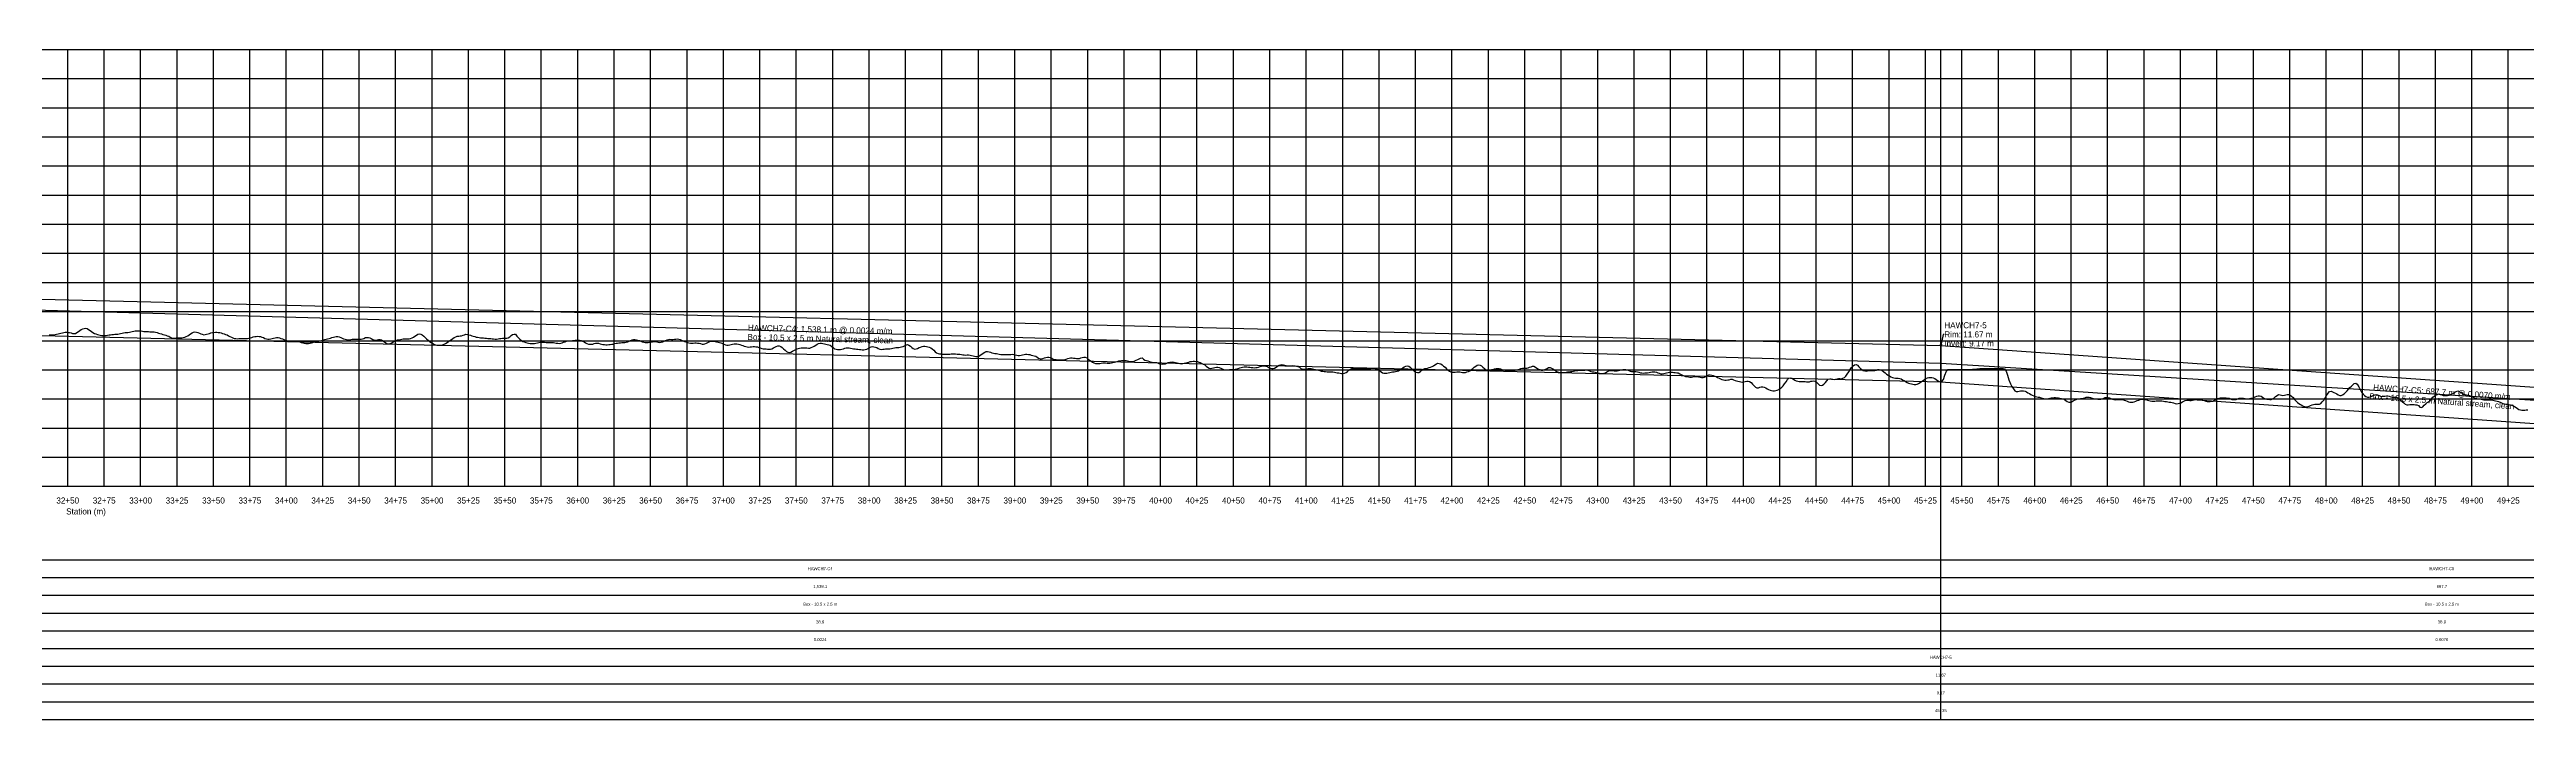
# Model space of a CAD drawing. Extents: x -64 to 6546, y -140 to 331.
# Drawn here: x 3237 to 4937, y -140 to 320 of the extents above; entities that cross this region are included whole.
import ezdxf
from ezdxf.enums import TextEntityAlignment as Align

# ---------------------------------------------------------------- set-up
doc = ezdxf.new("R2010")
doc.units = 0
for name, color, linetype in [('Annotation', 7, 'Continuous'), ('Annotation_Table', 254, 'Continuous'), ('Crown', 7, 'Continuous'), ('Grid', 254, 'Continuous'), ('Grid_Text', 7, 'Continuous'), ('Ground_Elevation', 3, 'Continuous'), ('Hydraulic_Grade', 5, 'Continuous'), ('Invert', 7, 'Continuous'), ('Structure', 7, 'Continuous')]:
    doc.layers.add(name, color=color, linetype=linetype)

msp = doc.modelspace()

# ---------------------------------------------------------------- linework, layer by layer
at = {"layer": 'Annotation', "color": 0}
msp.add_lwpolyline([(4537.9, 124.3), (4537.2, 124.3), (4535.5, 116.7)], dxfattribs=at)
msp.add_lwpolyline([(4535.5, 116.7), (4535.3, 117.7), (4536.1, 117.5)], close=True, dxfattribs=at)
at = {"layer": 'Annotation_Table', "color": 254}
for points in [[(4535.5, -140.2), (4535.5, 320)], [(-25, -30.5), (6524.9, -30.5)], [(-25, -42.7), (6524.9, -42.7)], [(-25, -54.9), (6524.9, -54.9)], [(-25, -67.1), (6524.9, -67.1)], [(-25, -79.2), (6524.9, -79.2)], [(-25, -91.4), (6524.9, -91.4)], [(-25, -103.6), (6524.9, -103.6)], [(-25, -115.8), (6524.9, -115.8)], [(-25, -128), (6524.9, -128)], [(-25, -140.2), (6524.9, -140.2)]]:
    msp.add_lwpolyline(points, dxfattribs=at)
at = {"layer": 'Crown', "color": 0}
for points in [[(2997.3, 154.3), (4535.5, 116.7)], [(4535.5, 116.7), (4535.5, 116.7)], [(4535.5, 116.7), (5223.2, 68.4)]]:
    msp.add_lwpolyline(points, dxfattribs=at)
at = {"layer": 'Grid', "color": 254}
for points in [[(-25, 320), (6525, 320)], [(3250, 20), (3250, 320)], [(3275, 20), (3275, 320)], [(3300, 20), (3300, 320)], [(3325, 20), (3325, 320)], [(3350, 20), (3350, 320)], [(3375, 20), (3375, 320)], [(3400, 20), (3400, 320)], [(3425, 20), (3425, 320)], [(3450, 20), (3450, 320)], [(3475, 20), (3475, 320)], [(3500, 20), (3500, 320)], [(3525, 20), (3525, 320)], [(3550, 20), (3550, 320)], [(3575, 20), (3575, 320)], [(3600, 20), (3600, 320)], [(3625, 20), (3625, 320)], [(3650, 20), (3650, 320)], [(3675, 20), (3675, 320)], [(3700, 20), (3700, 320)], [(3725, 20), (3725, 320)], [(3750, 20), (3750, 320)], [(3775, 20), (3775, 320)], [(3800, 20), (3800, 320)], [(3825, 20), (3825, 320)], [(3850, 20), (3850, 320)], [(3875, 20), (3875, 320)], [(3900, 20), (3900, 320)], [(3925, 20), (3925, 320)], [(3950, 20), (3950, 320)], [(3975, 20), (3975, 320)], [(4000, 20), (4000, 320)], [(4025, 20), (4025, 320)], [(4050, 20), (4050, 320)], [(4075, 20), (4075, 320)], [(4100, 20), (4100, 320)], [(4125, 20), (4125, 320)], [(4150, 20), (4150, 320)], [(4175, 20), (4175, 320)], [(4200, 20), (4200, 320)], [(4225, 20), (4225, 320)], [(4250, 20), (4250, 320)], [(4275, 20), (4275, 320)], [(4300, 20), (4300, 320)], [(4325, 20), (4325, 320)], [(4350, 20), (4350, 320)], [(4375, 20), (4375, 320)], [(4400, 20), (4400, 320)], [(4425, 20), (4425, 320)], [(4450, 20), (4450, 320)], [(4475, 20), (4475, 320)], [(4500, 20), (4500, 320)], [(4525, 20), (4525, 320)], [(4550, 20), (4550, 320)], [(4575, 20), (4575, 320)], [(4600, 20), (4600, 320)], [(4625, 20), (4625, 320)], [(4650, 20), (4650, 320)], [(4675, 20), (4675, 320)], [(4700, 20), (4700, 320)], [(4725, 20), (4725, 320)], [(4750, 20), (4750, 320)], [(4775, 20), (4775, 320)], [(4800, 20), (4800, 320)], [(4825, 20), (4825, 320)], [(4850, 20), (4850, 320)], [(4875, 20), (4875, 320)], [(4900, 20), (4900, 320)], [(4925, 20), (4925, 320)], [(-25, 300), (6525, 300)], [(-25, 280), (6525, 280)], [(-25, 260), (6525, 260)], [(-25, 240), (6525, 240)], [(-25, 220), (6525, 220)], [(-25, 200), (6525, 200)], [(-25, 180), (6525, 180)], [(-25, 160), (6525, 160)], [(-25, 140), (6525, 140)], [(-25, 120), (6525, 120)], [(-25, 100), (6525, 100)], [(-25, 80), (6525, 80)], [(-25, 60), (6525, 60)], [(-25, 40), (6525, 40)], [(-25, 20), (6525, 20)]]:
    msp.add_lwpolyline(points, dxfattribs=at)
at = {"layer": 'Ground_Elevation', "color": 3}
msp.add_lwpolyline([(3237.3, 124), (3238.3, 124), (3239.3, 124), (3240.3, 124.1), (3241.3, 124.2), (3242.3, 124.4), (3243.3, 124.7), (3244.3, 124.9), (3245.3, 125.1), (3246.3, 125.4), (3247.3, 125.6), (3248.3, 125.8), (3249.3, 125.8), (3250.3, 125.7), (3251.3, 125.5), (3252.3, 125.3), (3253.3, 125), (3254.3, 124.9), (3255.3, 125), (3256.3, 125.5), (3257.3, 126.2), (3258.3, 127), (3259.3, 127.6), (3260.3, 128.1), (3261.3, 128.4), (3262.3, 128.5), (3263.3, 128.3), (3264.3, 127.7), (3265.3, 127), (3266.3, 126.2), (3267.3, 125.5), (3268.3, 124.9), (3269.3, 124.6), (3270.3, 124.3), (3271.3, 124), (3272.3, 123.8), (3273.3, 123.5), (3274.3, 123.5), (3275.3, 123.5), (3276.3, 123.6), (3277.3, 123.7), (3278.3, 123.9), (3279.3, 124.1), (3280.3, 124.2), (3281.3, 124.3), (3282.3, 124.4), (3283.3, 124.5), (3284.3, 124.5), (3285.3, 124.7), (3286.3, 124.9), (3287.3, 125.2), (3288.3, 125.4), (3289.3, 125.5), (3290.3, 125.6), (3291.3, 125.7), (3292.3, 125.8), (3293.3, 126), (3294.3, 126.3), (3295.3, 126.5), (3296.3, 126.7), (3297.3, 126.8), (3298.3, 126.8), (3299.3, 126.8), (3300.3, 126.7), (3301.3, 126.5), (3302.3, 126.3), (3303.3, 126.3), (3304.3, 126.3), (3305.3, 126.2), (3306.3, 126.1), (3307.3, 126.1), (3308.3, 126.1), (3309.3, 126.1), (3310.3, 125.8), (3311.3, 125.5), (3312.3, 125.1), (3313.3, 124.9), (3314.3, 124.6), (3315.3, 124.3), (3316.3, 124), (3317.3, 123.7), (3318.3, 123.4), (3319.3, 123), (3320.3, 122.5), (3321.3, 122), (3322.3, 121.8), (3323.3, 121.8), (3324.3, 121.9), (3325.3, 122), (3326.3, 122), (3327.3, 121.9), (3328.3, 122), (3329.3, 122.1), (3330.3, 122.4), (3331.3, 122.8), (3332.3, 123.3), (3333.3, 124), (3334.3, 124.7), (3335.3, 125.4), (3336.3, 125.8), (3337.3, 126), (3338.3, 125.9), (3339.3, 125.6), (3340.3, 125.2), (3341.3, 124.7), (3342.3, 124.4), (3343.3, 124.1), (3344.3, 124.2), (3345.3, 124.4), (3346.3, 124.8), (3347.3, 125), (3348.3, 125.3), (3349.3, 125.5), (3350.3, 125.7), (3351.3, 125.8), (3352.3, 125.8), (3353.3, 125.7), (3354.3, 125.5), (3355.3, 125.3), (3356.3, 125), (3357.3, 124.6), (3358.3, 124.3), (3359.3, 123.9), (3360.3, 123.4), (3361.3, 122.9), (3362.3, 122.4), (3363.3, 122), (3364.3, 121.6), (3365.3, 121.4), (3366.3, 121.3), (3367.3, 121.4), (3368.3, 121.4), (3369.3, 121.5), (3370.3, 121.4), (3371.3, 121.4), (3372.3, 121.5), (3373.3, 121.6), (3374.3, 121.8), (3375.3, 122), (3376.3, 122.2), (3377.3, 122.6), (3378.3, 122.8), (3379.3, 122.9), (3380.3, 123), (3381.3, 122.9), (3382.3, 122.8), (3383.3, 122.5), (3384.3, 122.1), (3385.3, 121.6), (3386.3, 121.3), (3387.3, 121.1), (3388.3, 121.1), (3389.3, 121.2), (3390.3, 121.4), (3391.3, 121.8), (3392.3, 122), (3393.3, 122.2), (3394.3, 122.1), (3395.3, 121.9), (3396.3, 121.6), (3397.3, 121.2), (3398.3, 120.8), (3399.3, 120.4), (3400.3, 120.2), (3401.3, 120), (3402.3, 119.9), (3403.3, 119.9), (3404.3, 119.8), (3405.3, 119.6), (3406.3, 119.5), (3407.3, 119.5), (3408.3, 119.4), (3409.3, 119.1), (3410.3, 118.8), (3411.3, 118.5), (3412.3, 118.3), (3413.3, 118.1), (3414.3, 118), (3415.3, 118.1), (3416.3, 118.3), (3417.3, 118.5), (3418.3, 118.8), (3419.3, 119.1), (3420.3, 119.3), (3421.3, 119.5), (3422.3, 119.7), (3423.3, 119.9), (3424.3, 120.2), (3425.3, 120.5), (3426.3, 120.9), (3427.3, 121.1), (3428.3, 121.3), (3429.3, 121.6), (3430.3, 121.8), (3431.3, 122.1), (3432.3, 122.4), (3433.3, 122.6), (3434.3, 122.8), (3435.3, 122.8), (3436.3, 122.6), (3437.3, 122.2), (3438.3, 121.7), (3439.3, 121.3), (3440.3, 121), (3441.3, 120.7), (3442.3, 120.5), (3443.3, 120.5), (3444.3, 120.7), (3445.3, 121), (3446.3, 121.1), (3447.3, 121.1), (3448.3, 121), (3449.3, 121), (3450.3, 121), (3451.3, 121), (3452.3, 121.2), (3453.3, 121.6), (3454.3, 122.1), (3455.3, 122.2), (3456.3, 122.1), (3457.3, 121.9), (3458.3, 121.4), (3459.3, 120.8), (3460.3, 120.5), (3461.3, 120.3), (3462.3, 120.6), (3463.3, 120.8), (3464.3, 120.9), (3465.3, 120.6), (3466.3, 120), (3467.3, 119.3), (3468.3, 118.5), (3469.3, 117.9), (3470.3, 117.8), (3471.3, 118), (3472.3, 118.5), (3473.3, 119.1), (3474.3, 119.7), (3475.3, 120.2), (3476.3, 120.5), (3477.3, 120.6), (3478.3, 120.8), (3479.3, 121), (3480.3, 121.2), (3481.3, 121.2), (3482.3, 121.2), (3483.3, 121.2), (3484.3, 121.3), (3485.3, 121.5), (3486.3, 121.9), (3487.3, 122.3), (3488.3, 123), (3489.3, 123.8), (3490.3, 124.4), (3491.3, 124.7), (3492.3, 124.5), (3493.3, 124), (3494.3, 123.2), (3495.3, 122.2), (3496.3, 121.2), (3497.3, 120.3), (3498.3, 119.5), (3499.3, 118.8), (3500.3, 118.2), (3501.3, 117.7), (3502.3, 117.2), (3503.3, 117), (3504.3, 116.9), (3505.3, 116.9), (3506.3, 117), (3507.3, 117.2), (3508.3, 117.6), (3509.3, 118.1), (3510.3, 118.8), (3511.3, 119.4), (3512.3, 120.1), (3513.3, 120.9), (3514.3, 121.5), (3515.3, 122.1), (3516.3, 122.7), (3517.3, 123), (3518.3, 123.2), (3519.3, 123.3), (3520.3, 123.4), (3521.3, 123.7), (3522.3, 124.1), (3523.3, 124.4), (3524.3, 124.2), (3525.3, 124), (3526.3, 123.7), (3527.3, 123.4), (3528.3, 123.1), (3529.3, 122.8), (3530.3, 122.5), (3531.3, 122.3), (3532.3, 122.2), (3533.3, 122), (3534.3, 121.9), (3535.3, 121.9), (3536.3, 121.8), (3537.3, 121.7), (3538.3, 121.6), (3539.3, 121.5), (3540.3, 121.4), (3541.3, 121.3), (3542.3, 121.2), (3543.3, 121.1), (3544.3, 121.1), (3545.3, 121.2), (3546.3, 121.4), (3547.3, 121.5), (3548.3, 121.7), (3549.3, 121.8), (3550.3, 121.8), (3551.3, 121.7), (3552.3, 121.9), (3553.3, 122.7), (3554.3, 123.5), (3555.3, 124.2), (3556.3, 124.4), (3557.3, 124.4), (3558.3, 123.1), (3559.3, 122), (3560.3, 121), (3561.3, 120.1), (3562.3, 119.5), (3563.3, 119.1), (3564.3, 118.8), (3565.3, 118.5), (3566.3, 118.2), (3567.3, 118.1), (3568.3, 118), (3569.3, 118), (3570.3, 118), (3571.3, 118.2), (3572.3, 118.5), (3573.3, 118.7), (3574.3, 118.9), (3575.3, 119), (3576.3, 119), (3577.3, 118.9), (3578.3, 118.8), (3579.3, 118.7), (3580.3, 118.7), (3581.3, 118.7), (3582.3, 118.8), (3583.3, 118.7), (3584.3, 118.6), (3585.3, 118.4), (3586.3, 118.3), (3587.3, 118.1), (3588.3, 118.2), (3589.3, 118.5), (3590.3, 118.9), (3591.3, 119.2), (3592.3, 119.6), (3593.3, 119.8), (3594.3, 119.9), (3595.3, 120), (3596.3, 120.1), (3597.3, 120.2), (3598.3, 120.3), (3599.3, 120.3), (3600.3, 120.4), (3601.3, 120.3), (3602.3, 120.1), (3603.3, 119.7), (3604.3, 119.2), (3605.3, 118.6), (3606.3, 118), (3607.3, 117.7), (3608.3, 117.5), (3609.3, 117.5), (3610.3, 117.7), (3611.3, 118), (3612.3, 118.2), (3613.3, 118.3), (3614.3, 118.2), (3615.3, 117.9), (3616.3, 117.7), (3617.3, 117.4), (3618.3, 117.3), (3619.3, 117.2), (3620.3, 117.2), (3621.3, 117.3), (3622.3, 117.4), (3623.3, 117.5), (3624.3, 117.7), (3625.3, 118), (3626.3, 118.2), (3627.3, 118.4), (3628.3, 118.6), (3629.3, 118.6), (3630.3, 118.7), (3631.3, 118.7), (3632.3, 118.8), (3633.3, 119), (3634.3, 119.3), (3635.3, 119.7), (3636.3, 120.1), (3637.3, 120.5), (3638.3, 120.7), (3639.3, 120.7), (3640.3, 120.6), (3641.3, 120.4), (3642.3, 120.1), (3643.3, 119.6), (3644.3, 119.2), (3645.3, 118.9), (3646.3, 118.7), (3647.3, 118.7), (3648.3, 118.8), (3649.3, 119), (3650.3, 119.1), (3651.3, 119.3), (3652.3, 119.5), (3653.3, 119.4), (3654.3, 119.1), (3655.3, 118.9), (3656.3, 118.8), (3657.3, 118.9), (3658.3, 119.3), (3659.3, 119.7), (3660.3, 120.1), (3661.3, 120.5), (3662.3, 120.8), (3663.3, 121), (3664.3, 120.9), (3665.3, 120.9), (3666.3, 121), (3667.3, 121.1), (3668.3, 121.2), (3669.3, 121), (3670.3, 120.7), (3671.3, 120.3), (3672.3, 119.8), (3673.3, 119.4), (3674.3, 119.1), (3675.3, 118.8), (3676.3, 118.5), (3677.3, 118.3), (3678.3, 118.3), (3679.3, 118.4), (3680.3, 118.5), (3681.3, 118.5), (3682.3, 118.4), (3683.3, 118.3), (3684.3, 118), (3685.3, 117.7), (3686.3, 117.7), (3687.3, 117.8), (3688.3, 118.2), (3689.3, 118.7), (3690.3, 119.2), (3691.3, 119.6), (3692.3, 119.7), (3693.3, 119.6), (3694.3, 119.4), (3695.3, 119.1), (3696.3, 118.9), (3697.3, 118.8), (3698.3, 118.6), (3699.3, 118.1), (3700.3, 117.6), (3701.3, 117.2), (3702.3, 116.9), (3703.3, 116.9), (3704.3, 117.1), (3705.3, 117.4), (3706.3, 117.7), (3707.3, 117.9), (3708.3, 117.9), (3709.3, 117.8), (3710.3, 117.6), (3711.3, 117.3), (3712.3, 117), (3713.3, 116.7), (3714.3, 116.3), (3715.3, 115.9), (3716.3, 115.7), (3717.3, 115.6), (3718.3, 115.7), (3719.3, 115.8), (3720.3, 115.9), (3721.3, 115.9), (3722.3, 115.8), (3723.3, 115.7), (3724.3, 115.4), (3725.3, 115), (3726.3, 114.7), (3727.3, 114.5), (3728.3, 114.4), (3729.3, 114.3), (3730.3, 114.2), (3731.3, 114.1), (3732.3, 114.2), (3733.3, 114.5), (3734.3, 115), (3735.3, 115.6), (3736.3, 116.1), (3737.3, 116.4), (3738.3, 116.4), (3739.3, 116.1), (3740.3, 115.4), (3741.3, 114.5), (3742.3, 113.5), (3743.3, 112.5), (3744.3, 112), (3745.3, 111.9), (3746.3, 112.2), (3747.3, 112.8), (3748.3, 113.3), (3749.3, 113.8), (3750.3, 114.3), (3751.3, 114.7), (3752.3, 114.9), (3753.3, 115), (3754.3, 115), (3755.3, 115.1), (3756.3, 115.1), (3757.3, 115), (3758.3, 114.9), (3759.3, 114.9), (3760.3, 115.2), (3761.3, 115.7), (3762.3, 116.2), (3763.3, 116.9), (3764.3, 117.6), (3765.3, 118.1), (3766.3, 118.3), (3767.3, 118.3), (3768.3, 118.1), (3769.3, 117.8), (3770.3, 117.5), (3771.3, 117.3), (3772.3, 117.2), (3773.3, 116.8), (3774.3, 116.1), (3775.3, 115.2), (3776.3, 114.5), (3777.3, 114.2), (3778.3, 114), (3779.3, 113.9), (3780.3, 114), (3781.3, 114.2), (3782.3, 114.5), (3783.3, 114.8), (3784.3, 115), (3785.3, 115.1), (3786.3, 115), (3787.3, 114.9), (3788.3, 114.7), (3789.3, 114.5), (3790.3, 114.4), (3791.3, 114.2), (3792.3, 114.1), (3793.3, 114), (3794.3, 113.9), (3795.3, 113.8), (3796.3, 113.8), (3797.3, 113.9), (3798.3, 114.2), (3799.3, 114.7), (3800.3, 115.3), (3801.3, 115.7), (3802.3, 115.9), (3803.3, 115.8), (3804.3, 115.6), (3805.3, 115.2), (3806.3, 114.7), (3807.3, 114.2), (3808.3, 114), (3809.3, 114.1), (3810.3, 114.2), (3811.3, 114.4), (3812.3, 114.5), (3813.3, 114.5), (3814.3, 114.5), (3815.3, 114.6), (3816.3, 114.8), (3817.3, 115), (3818.3, 115.2), (3819.3, 115.3), (3820.3, 115.4), (3821.3, 115.5), (3822.3, 115.7), (3823.3, 116), (3824.3, 116.5), (3825.3, 117.1), (3826.3, 117.3), (3827.3, 117), (3828.3, 116.2), (3829.3, 115.3), (3830.3, 114.6), (3831.3, 114.2), (3832.3, 114.3), (3833.3, 114.6), (3834.3, 115.2), (3835.3, 115.6), (3836.3, 116), (3837.3, 116.2), (3838.3, 116.3), (3839.3, 116), (3840.3, 115.7), (3841.3, 115.5), (3842.3, 115.1), (3843.3, 114.4), (3844.3, 113.4), (3845.3, 112.4), (3846.3, 111.7), (3847.3, 111.2), (3848.3, 111), (3849.3, 110.9), (3850.3, 110.8), (3851.3, 110.7), (3852.3, 110.7), (3853.3, 110.7), (3854.3, 110.7), (3855.3, 110.8), (3856.3, 110.9), (3857.3, 111), (3858.3, 111), (3859.3, 111), (3860.3, 110.8), (3861.3, 110.7), (3862.3, 110.7), (3863.3, 110.6), (3864.3, 110.3), (3865.3, 110.2), (3866.3, 110.1), (3867.3, 110.2), (3868.3, 110.2), (3869.3, 110.1), (3870.3, 109.9), (3871.3, 109.7), (3872.3, 109.4), (3873.3, 109.2), (3874.3, 109.2), (3875.3, 109.4), (3876.3, 110), (3877.3, 110.7), (3878.3, 111.5), (3879.3, 112.1), (3880.3, 112.5), (3881.3, 112.5), (3882.3, 112.3), (3883.3, 112), (3884.3, 111.6), (3885.3, 111.4), (3886.3, 111.3), (3887.3, 111.2), (3888.3, 111), (3889.3, 110.8), (3890.3, 110.6), (3891.3, 110.5), (3892.3, 110.5), (3893.3, 110.4), (3894.3, 110.4), (3895.3, 110.5), (3896.3, 110.6), (3897.3, 110.6), (3898.3, 110.8), (3899.3, 110.6), (3900.3, 110.3), (3901.3, 110.1), (3902.3, 109.9), (3903.3, 109.9), (3904.3, 110.1), (3905.3, 110.3), (3906.3, 110.6), (3907.3, 110.8), (3908.3, 110.8), (3909.3, 110.6), (3910.3, 110.4), (3911.3, 110.1), (3912.3, 109.9), (3913.3, 109.7), (3914.3, 109.3), (3915.3, 108.7), (3916.3, 108), (3917.3, 107.6), (3918.3, 107.5), (3919.3, 107.8), (3920.3, 108.1), (3921.3, 108.5), (3922.3, 108.7), (3923.3, 108.7), (3924.3, 108.5), (3925.3, 108), (3926.3, 107.4), (3927.3, 107.1), (3928.3, 107), (3929.3, 106.9), (3930.3, 106.9), (3931.3, 106.8), (3932.3, 106.8), (3933.3, 106.9), (3934.3, 107.1), (3935.3, 107.4), (3936.3, 107.7), (3937.3, 108), (3938.3, 108.1), (3939.3, 108.1), (3940.3, 108), (3941.3, 107.9), (3942.3, 107.7), (3943.3, 107.7), (3944.3, 107.8), (3945.3, 108.1), (3946.3, 108.4), (3947.3, 108.7), (3948.3, 108.7), (3949.3, 108.2), (3950.3, 107.4), (3951.3, 106.6), (3952.3, 105.9), (3953.3, 105.2), (3954.3, 104.7), (3955.3, 104.4), (3956.3, 104.3), (3957.3, 104.3), (3958.3, 104.4), (3959.3, 104.6), (3960.3, 104.8), (3961.3, 104.8), (3962.3, 104.7), (3963.3, 104.6), (3964.3, 104.5), (3965.3, 104.6), (3966.3, 104.7), (3967.3, 104.9), (3968.3, 105.2), (3969.3, 105.5), (3970.3, 105.8), (3971.3, 106.1), (3972.3, 106.2), (3973.3, 106.4), (3974.3, 106.4), (3975.3, 106.4), (3976.3, 106.3), (3977.3, 106.1), (3978.3, 105.9), (3979.3, 105.7), (3980.3, 105.6), (3981.3, 105.7), (3982.3, 106.1), (3983.3, 106.6), (3984.3, 107.1), (3985.3, 107.6), (3986.3, 108), (3987.3, 108.1), (3988.3, 107.4), (3989.3, 106.7), (3990.3, 106.3), (3991.3, 106.1), (3992.3, 105.6), (3993.3, 105.3), (3994.3, 105.2), (3995.3, 105.1), (3996.3, 105.1), (3997.3, 104.9), (3998.3, 104.6), (3999.3, 104.2), (4000.3, 104), (4001.3, 103.9), (4002.3, 104), (4003.3, 104.2), (4004.3, 104.6), (4005.3, 104.9), (4006.3, 105.2), (4007.3, 105.3), (4008.3, 105.4), (4009.3, 105.3), (4010.3, 105.1), (4011.3, 104.8), (4012.3, 104.5), (4013.3, 104.3), (4014.3, 104.2), (4015.3, 104.3), (4016.3, 104.5), (4017.3, 104.7), (4018.3, 105), (4019.3, 105.3), (4020.3, 105.6), (4021.3, 105.8), (4022.3, 105.9), (4023.3, 105.9), (4024.3, 105.8), (4025.3, 105.6), (4026.3, 105.3), (4027.3, 104.9), (4028.3, 104.4), (4029.3, 103.9), (4030.3, 103.3), (4031.3, 102.6), (4032.3, 101.9), (4033.3, 101.2), (4034.3, 101), (4035.3, 101.1), (4036.3, 101.3), (4037.3, 101.5), (4038.3, 101.7), (4039.3, 101.8), (4040.3, 101.5), (4041.3, 101.1), (4042.3, 100.6), (4043.3, 100.3), (4044.3, 100), (4045.3, 99.9), (4046.3, 100), (4047.3, 100.2), (4048.3, 100.2), (4049.3, 100.2), (4050.3, 100.2), (4051.3, 100.4), (4052.3, 100.7), (4053.3, 101), (4054.3, 101.4), (4055.3, 101.6), (4056.3, 101.8), (4057.3, 102), (4058.3, 102), (4059.3, 102), (4060.3, 101.9), (4061.3, 101.7), (4062.3, 101.6), (4063.3, 101.5), (4064.3, 101.4), (4065.3, 101.5), (4066.3, 101.6), (4067.3, 101.9), (4068.3, 102.2), (4069.3, 102.5), (4070.3, 102.7), (4071.3, 102.8), (4072.3, 102.6), (4073.3, 102.2), (4074.3, 101.6), (4075.3, 101.2), (4076.3, 100.9), (4077.3, 100.9), (4078.3, 101.2), (4079.3, 101.7), (4080.3, 102.4), (4081.3, 103.1), (4082.3, 103.5), (4083.3, 103.6), (4084.3, 103.5), (4085.3, 103.2), (4086.3, 102.9), (4087.3, 102.8), (4088.3, 102.8), (4089.3, 102.8), (4090.3, 102.9), (4091.3, 102.8), (4092.3, 102.8), (4093.3, 102.6), (4094.3, 102.2), (4095.3, 101.7), (4096.3, 101), (4097.3, 100.6), (4098.3, 100.4), (4099.3, 100.5), (4100.3, 100.6), (4101.3, 100.8), (4102.3, 100.9), (4103.3, 100.8), (4104.3, 100.7), (4105.3, 100.4), (4106.3, 100.2), (4107.3, 99.9), (4108.3, 99.7), (4109.3, 99.4), (4110.3, 99.1), (4111.3, 99), (4112.3, 98.9), (4113.3, 98.8), (4114.3, 98.7), (4115.3, 98.7), (4116.3, 98.7), (4117.3, 98.7), (4118.3, 98.6), (4119.3, 98.4), (4120.3, 98.2), (4121.3, 98), (4122.3, 97.9), (4123.3, 97.7), (4124.3, 97.5), (4125.3, 97.5), (4126.3, 97.7), (4127.3, 98.2), (4128.3, 98.9), (4129.3, 99.7), (4130.3, 100.4), (4131.3, 100.8), (4132.3, 100.9), (4133.3, 101), (4134.3, 101), (4135.3, 100.9), (4136.3, 100.7), (4137.3, 100.6), (4138.3, 100.6), (4139.3, 100.8), (4140.3, 100.9), (4141.3, 100.8), (4142.3, 100.7), (4143.3, 100.7), (4144.3, 100.9), (4145.3, 101.1), (4146.3, 101.1), (4147.3, 100.9), (4148.3, 100.6), (4149.3, 100.1), (4150.3, 99.4), (4151.3, 98.6), (4152.3, 98), (4153.3, 97.7), (4154.3, 97.6), (4155.3, 97.7), (4156.3, 97.9), (4157.3, 98.1), (4158.3, 98.4), (4159.3, 98.6), (4160.3, 98.7), (4161.3, 98.8), (4162.3, 99), (4163.3, 99.3), (4164.3, 99.9), (4165.3, 100.6), (4166.3, 101.4), (4167.3, 102), (4168.3, 102.6), (4169.3, 102.8), (4170.3, 102.5), (4171.3, 101.8), (4172.3, 100.8), (4173.3, 99.7), (4174.3, 98.9), (4175.3, 98.3), (4176.3, 98.1), (4177.3, 98.2), (4178.3, 98.8), (4179.3, 99.7), (4180.3, 100.5), (4181.3, 100.9), (4182.3, 101), (4183.3, 101.2), (4184.3, 101.5), (4185.3, 101.9), (4186.3, 102.3), (4187.3, 102.8), (4188.3, 103.5), (4189.3, 104.2), (4190.3, 104.5), (4191.3, 104.4), (4192.3, 104), (4193.3, 103.4), (4194.3, 102.6), (4195.3, 101.7), (4196.3, 100.7), (4197.3, 99.8), (4198.3, 99.1), (4199.3, 98.6), (4200.3, 98.3), (4201.3, 98.3), (4202.3, 98.4), (4203.3, 98.6), (4204.3, 98.7), (4205.3, 98.6), (4206.3, 98.4), (4207.3, 98.2), (4208.3, 98.2), (4209.3, 98.2), (4210.3, 98.5), (4211.3, 98.8), (4212.3, 99.3), (4213.3, 100.1), (4214.3, 101), (4215.3, 101.8), (4216.3, 102.5), (4217.3, 103.1), (4218.3, 103.4), (4219.3, 103.2), (4220.3, 102.7), (4221.3, 101.8), (4222.3, 100.8), (4223.3, 99.9), (4224.3, 99.4), (4225.3, 99.3), (4226.3, 99.7), (4227.3, 100.1), (4228.3, 100.3), (4229.3, 100.6), (4230.3, 100.8), (4231.3, 100.9), (4232.3, 100.9), (4233.3, 100.6), (4234.3, 100.3), (4235.3, 100), (4236.3, 99.8), (4237.3, 99.6), (4238.3, 99.6), (4239.3, 99.5), (4240.3, 99.5), (4241.3, 99.5), (4242.3, 99.6), (4243.3, 99.7), (4244.3, 99.9), (4245.3, 100.2), (4246.3, 100.5), (4247.3, 100.8), (4248.3, 101.1), (4249.3, 101.2), (4250.3, 101.2), (4251.3, 101.2), (4252.3, 101.4), (4253.3, 101.7), (4254.3, 102.1), (4255.3, 102.4), (4256.3, 102.4), (4257.3, 101.9), (4258.3, 101.2), (4259.3, 100.5), (4260.3, 100.1), (4261.3, 99.8), (4262.3, 99.8), (4263.3, 99.9), (4264.3, 100.4), (4265.3, 101), (4266.3, 101.6), (4267.3, 101.6), (4268.3, 101.2), (4269.3, 100.6), (4270.3, 99.9), (4271.3, 99.2), (4272.3, 98.7), (4273.3, 98.4), (4274.3, 98.2), (4275.3, 98.2), (4276.3, 98.2), (4277.3, 98.1), (4278.3, 98.3), (4279.3, 98.6), (4280.3, 98.7), (4281.3, 98.8), (4282.3, 98.9), (4283.3, 99.1), (4284.3, 99.3), (4285.3, 99.5), (4286.3, 99.6), (4287.3, 99.7), (4288.3, 99.8), (4289.3, 99.8), (4290.3, 99.8), (4291.3, 99.8), (4292.3, 99.9), (4293.3, 99.8), (4294.3, 99.3), (4295.3, 98.9), (4296.3, 98.6), (4297.3, 98.5), (4298.3, 98.3), (4299.3, 98.2), (4300.3, 98), (4301.3, 97.7), (4302.3, 97.5), (4303.3, 97.4), (4304.3, 97.6), (4305.3, 98), (4306.3, 98.5), (4307.3, 99), (4308.3, 99.4), (4309.3, 99.6), (4310.3, 99.5), (4311.3, 99.3), (4312.3, 99.2), (4313.3, 99.2), (4314.3, 99.4), (4315.3, 99.7), (4316.3, 100), (4317.3, 100.2), (4318.3, 100.3), (4319.3, 100.2), (4320.3, 99.9), (4321.3, 99.4), (4322.3, 99), (4323.3, 98.8), (4324.3, 98.8), (4325.3, 98.9), (4326.3, 98.9), (4327.3, 98.7), (4328.3, 98.3), (4329.3, 98), (4330.3, 97.8), (4331.3, 97.7), (4332.3, 97.8), (4333.3, 97.9), (4334.3, 98), (4335.3, 98.2), (4336.3, 98.3), (4337.3, 98.5), (4338.3, 98.5), (4339.3, 98.6), (4340.3, 98.4), (4341.3, 98), (4342.3, 97.6), (4343.3, 97.3), (4344.3, 97.3), (4345.3, 97.4), (4346.3, 97.6), (4347.3, 97.8), (4348.3, 98.1), (4349.3, 98.3), (4350.3, 98.4), (4351.3, 98.3), (4352.3, 98.2), (4353.3, 98.1), (4354.3, 98), (4355.3, 97.8), (4356.3, 97.3), (4357.3, 96.8), (4358.3, 96.3), (4359.3, 95.9), (4360.3, 95.5), (4361.3, 95.3), (4362.3, 95.1), (4363.3, 94.9), (4364.3, 94.9), (4365.3, 95.1), (4366.3, 95.3), (4367.3, 95.5), (4368.3, 95.4), (4369.3, 95.2), (4370.3, 95), (4371.3, 94.8), (4372.3, 94.8), (4373.3, 94.9), (4374.3, 95.3), (4375.3, 96), (4376.3, 96.6), (4377.3, 96.6), (4378.3, 96.4), (4379.3, 96.1), (4380.3, 95.7), (4381.3, 95.3), (4382.3, 94.8), (4383.3, 94.3), (4384.3, 93.8), (4385.3, 93.4), (4386.3, 93.1), (4387.3, 92.9), (4388.3, 92.8), (4389.3, 93), (4390.3, 93.2), (4391.3, 93.5), (4392.3, 93.5), (4393.3, 93), (4394.3, 92.6), (4395.3, 92.4), (4396.3, 92.2), (4397.3, 91.9), (4398.3, 91.7), (4399.3, 91.6), (4400.3, 91.7), (4401.3, 91.9), (4402.3, 92.1), (4403.3, 92.2), (4404.3, 92), (4405.3, 91.3), (4406.3, 90.2), (4407.3, 88.9), (4408.3, 88), (4409.3, 87.7), (4410.3, 87.7), (4411.3, 88), (4412.3, 88.2), (4413.3, 88.2), (4414.3, 88), (4415.3, 87.6), (4416.3, 87), (4417.3, 86.4), (4418.3, 86), (4419.3, 85.7), (4420.3, 85.5), (4421.3, 85.6), (4422.3, 85.8), (4423.3, 86.1), (4424.3, 86.5), (4425.3, 87.2), (4426.3, 88), (4427.3, 89), (4428.3, 90.3), (4429.3, 91.8), (4430.3, 93.3), (4431.3, 94.2), (4432.3, 94.5), (4433.3, 94.2), (4434.3, 93.6), (4435.3, 92.9), (4436.3, 92.4), (4437.3, 92.1), (4438.3, 91.9), (4439.3, 91.9), (4440.3, 91.9), (4441.3, 91.9), (4442.3, 91.9), (4443.3, 91.8), (4444.3, 91.7), (4445.3, 91.8), (4446.3, 92.1), (4447.3, 92.3), (4448.3, 92.4), (4449.3, 92.1), (4450.3, 91.4), (4451.3, 90.4), (4452.3, 89.5), (4453.3, 89.2), (4454.3, 89.5), (4455.3, 90.2), (4456.3, 91.2), (4457.3, 92.4), (4458.3, 93.5), (4459.3, 93.9), (4460.3, 93.9), (4461.3, 93.5), (4462.3, 93.4), (4463.3, 93.5), (4464.3, 93.8), (4465.3, 94), (4466.3, 94), (4467.3, 93.9), (4468.3, 94.2), (4469.3, 94.7), (4470.3, 95.7), (4471.3, 97.1), (4472.3, 98.7), (4473.3, 100.2), (4474.3, 101.6), (4475.3, 102.7), (4476.3, 103.5), (4477.3, 103.6), (4478.3, 103.1), (4479.3, 102.1), (4480.3, 101), (4481.3, 100.1), (4482.3, 99.6), (4483.3, 99.3), (4484.3, 99.1), (4485.3, 99.2), (4486.3, 99.4), (4487.3, 99.5), (4488.3, 99.5), (4489.3, 99.4), (4490.3, 99.5), (4491.3, 99.8), (4492.3, 100.1), (4493.3, 100.2), (4494.3, 99.9), (4495.3, 99.4), (4496.3, 98.7), (4497.3, 97.9), (4498.3, 97.1), (4499.3, 96.4), (4500.3, 95.8), (4501.3, 95.2), (4502.3, 94.8), (4503.3, 94.4), (4504.3, 94.2), (4505.3, 94.3), (4506.3, 94.3), (4507.3, 94.1), (4508.3, 93.7), (4509.3, 93.2), (4510.3, 92.6), (4511.3, 91.9), (4512.3, 91.2), (4513.3, 90.8), (4514.3, 90.5), (4515.3, 90.4), (4516.3, 90.2), (4517.3, 90), (4518.3, 90), (4519.3, 90.2), (4520.3, 90.6), (4521.3, 91.3), (4522.3, 92), (4523.3, 92.7), (4524.3, 93.4), (4525.3, 94), (4526.3, 94.5), (4527.3, 94.6), (4528.3, 94.6), (4529.3, 94.6), (4530.3, 94.4), (4531.3, 94), (4532.3, 93.3), (4533.3, 92.6), (4534.3, 92), (4535.3, 91.7), (4536.3, 91.9), (4537.3, 93.4), (4538.3, 96.2), (4539.3, 99), (4540.3, 100.2), (4541.3, 100.3), (4542.3, 100.3), (4543.3, 100.3), (4544.3, 100.2), (4545.3, 100.2), (4546.3, 100.2), (4547.3, 100.2), (4548.3, 100.2), (4549.3, 100.2), (4550.3, 100.2), (4551.3, 100.2), (4552.3, 100.2), (4553.3, 100.2), (4554.3, 100.2), (4555.3, 100.2), (4556.3, 100.3), (4557.3, 100.4), (4558.3, 100.4), (4559.3, 100.5), (4560.3, 100.6), (4561.3, 100.7), (4562.3, 100.8), (4563.3, 100.8), (4564.3, 100.9), (4565.3, 100.9), (4566.3, 100.9), (4567.3, 100.9), (4568.3, 100.9), (4569.3, 100.9), (4570.3, 100.9), (4571.3, 100.9), (4572.3, 100.9), (4573.3, 100.9), (4574.3, 100.9), (4575.3, 100.9), (4576.3, 100.9), (4577.3, 100.9), (4578.3, 100.9), (4579.3, 100.7), (4580.3, 99.1), (4581.3, 96.2), (4582.3, 93.1), (4583.3, 90.3), (4584.3, 88.5), (4585.3, 86.9), (4586.3, 85.6), (4587.3, 85.1), (4588.3, 85.1), (4589.3, 85.3), (4590.3, 85.5), (4591.3, 85.6), (4592.3, 85.6), (4593.3, 85.4), (4594.3, 84.8), (4595.3, 84.2), (4596.3, 83.6), (4597.3, 83), (4598.3, 82.5), (4599.3, 82), (4600.3, 81.7), (4601.3, 81.4), (4602.3, 81.2), (4603.3, 81.1), (4604.3, 80.8), (4605.3, 80.5), (4606.3, 80.3), (4607.3, 80.1), (4608.3, 80.1), (4609.3, 80.3), (4610.3, 80.5), (4611.3, 80.7), (4612.3, 80.8), (4613.3, 80.9), (4614.3, 80.9), (4615.3, 80.8), (4616.3, 80.7), (4617.3, 80.5), (4618.3, 80.3), (4619.3, 80), (4620.3, 79.5), (4621.3, 78.8), (4622.3, 78.2), (4623.3, 77.8), (4624.3, 77.8), (4625.3, 78.1), (4626.3, 78.7), (4627.3, 79.2), (4628.3, 79.7), (4629.3, 80), (4630.3, 80.1), (4631.3, 80.2), (4632.3, 80.3), (4633.3, 80.5), (4634.3, 80.8), (4635.3, 81.1), (4636.3, 81.2), (4637.3, 81.2), (4638.3, 80.9), (4639.3, 80.6), (4640.3, 80.3), (4641.3, 80.1), (4642.3, 80), (4643.3, 79.8), (4644.3, 79.8), (4645.3, 79.8), (4646.3, 80.1), (4647.3, 80.5), (4648.3, 80.9), (4649.3, 81), (4650.3, 81), (4651.3, 80.7), (4652.3, 80.3), (4653.3, 79.9), (4654.3, 79.6), (4655.3, 79.4), (4656.3, 79.6), (4657.3, 79.7), (4658.3, 79.7), (4659.3, 79.6), (4660.3, 79.5), (4661.3, 79.2), (4662.3, 78.8), (4663.3, 78.4), (4664.3, 78), (4665.3, 77.8), (4666.3, 77.7), (4667.3, 77.8), (4668.3, 78.1), (4669.3, 78.4), (4670.3, 78.8), (4671.3, 79.2), (4672.3, 79.7), (4673.3, 79.9), (4674.3, 79.9), (4675.3, 79.7), (4676.3, 79.5), (4677.3, 79.1), (4678.3, 78.8), (4679.3, 78.6), (4680.3, 78.5), (4681.3, 78.4), (4682.3, 78.5), (4683.3, 78.7), (4684.3, 78.7), (4685.3, 78.6), (4686.3, 78.6), (4687.3, 78.6), (4688.3, 78.4), (4689.3, 78.3), (4690.3, 78.2), (4691.3, 78), (4692.3, 77.8), (4693.3, 77.7), (4694.3, 77.6), (4695.3, 77.3), (4696.3, 76.9), (4697.3, 76.6), (4698.3, 76.8), (4699.3, 77), (4700.3, 77.4), (4701.3, 77.9), (4702.3, 78.4), (4703.3, 78.9), (4704.3, 79.1), (4705.3, 79.1), (4706.3, 79), (4707.3, 79), (4708.3, 79.1), (4709.3, 79.3), (4710.3, 79.5), (4711.3, 79.6), (4712.3, 79.8), (4713.3, 79.7), (4714.3, 79.4), (4715.3, 79.1), (4716.3, 78.8), (4717.3, 78.5), (4718.3, 78.3), (4719.3, 78.2), (4720.3, 78.3), (4721.3, 78.4), (4722.3, 78.4), (4723.3, 79.2), (4724.3, 79.8), (4725.3, 80.2), (4726.3, 80.5), (4727.3, 80.7), (4728.3, 80.8), (4729.3, 80.8), (4730.3, 80.8), (4731.3, 80.7), (4732.3, 80.5), (4733.3, 80.4), (4734.3, 80.1), (4735.3, 79.7), (4736.3, 79.5), (4737.3, 79.5), (4738.3, 79.7), (4739.3, 80), (4740.3, 80.4), (4741.3, 80.5), (4742.3, 80.4), (4743.3, 80.4), (4744.3, 80.3), (4745.3, 80.1), (4746.3, 80.1), (4747.3, 80.3), (4748.3, 80.4), (4749.3, 80.6), (4750.3, 81), (4751.3, 81.5), (4752.3, 81.9), (4753.3, 82.1), (4754.3, 82.1), (4755.3, 81.8), (4756.3, 81.3), (4757.3, 80.6), (4758.3, 80.1), (4759.3, 79.8), (4760.3, 79.8), (4761.3, 79.7), (4762.3, 79.7), (4763.3, 80), (4764.3, 80.7), (4765.3, 81.6), (4766.3, 82.4), (4767.3, 83), (4768.3, 82.9), (4769.3, 82.5), (4770.3, 82.3), (4771.3, 82.5), (4772.3, 82.8), (4773.3, 83), (4774.3, 83), (4775.3, 82.6), (4776.3, 81.9), (4777.3, 80.9), (4778.3, 79.6), (4779.3, 78.4), (4780.3, 77.5), (4781.3, 76.8), (4782.3, 76.2), (4783.3, 75.6), (4784.3, 75.1), (4785.3, 74.7), (4786.3, 74.6), (4787.3, 74.7), (4788.3, 75), (4789.3, 75.5), (4790.3, 75.9), (4791.3, 76.2), (4792.3, 76.4), (4793.3, 76.4), (4794.3, 76.3), (4795.3, 76.4), (4796.3, 76.9), (4797.3, 77.9), (4798.3, 79.2), (4799.3, 80.8), (4800.3, 82.4), (4801.3, 83.9), (4802.3, 85.2), (4803.3, 85.3), (4804.3, 84.9), (4805.3, 84.5), (4806.3, 84), (4807.3, 83.4), (4808.3, 82.7), (4809.3, 82.3), (4810.3, 82.3), (4811.3, 82.7), (4812.3, 83.5), (4813.3, 84.4), (4814.3, 85.5), (4815.3, 86.7), (4816.3, 87.8), (4817.3, 88.8), (4818.3, 89.7), (4819.3, 90.5), (4820.3, 90.9), (4821.3, 90.2), (4822.3, 88.4), (4823.3, 86.5), (4824.3, 84.7), (4825.3, 83.3), (4826.3, 82.3), (4827.3, 81.6), (4828.3, 81.3), (4829.3, 81.3), (4830.3, 81.5), (4831.3, 81.9), (4832.3, 82.4), (4833.3, 82.8), (4834.3, 83.1), (4835.3, 82.8), (4836.3, 82.3), (4837.3, 81.8), (4838.3, 81.7), (4839.3, 81.8), (4840.3, 81.9), (4841.3, 82), (4842.3, 82), (4843.3, 81.8), (4844.3, 81.5), (4845.3, 81.2), (4846.3, 81.2), (4847.3, 81.2), (4848.3, 81.2), (4849.3, 80.8), (4850.3, 80), (4851.3, 79), (4852.3, 78.1), (4853.3, 77.2), (4854.3, 76.3), (4855.3, 76), (4856.3, 76), (4857.3, 76.1), (4858.3, 76.1), (4859.3, 76.1), (4860.3, 76.1), (4861.3, 76), (4862.3, 76), (4863.3, 75.4), (4864.3, 74.4), (4865.3, 74.2), (4866.3, 74.6), (4867.3, 75.6), (4868.3, 76.7), (4869.3, 77.5), (4870.3, 78.1), (4871.3, 79), (4872.3, 80.1), (4873.3, 81.2), (4874.3, 82), (4875.3, 82.6), (4876.3, 83.1), (4877.3, 83.4), (4878.3, 83.1), (4879.3, 82.7), (4880.3, 82.4), (4881.3, 82.3), (4882.3, 82.3), (4883.3, 82.4), (4884.3, 82.6), (4885.3, 83), (4886.3, 83.4), (4887.3, 84), (4888.3, 84.7), (4889.3, 85.2), (4890.3, 85.5), (4891.3, 85.1), (4892.3, 84.4), (4893.3, 83.9), (4894.3, 83.3), (4895.3, 83), (4896.3, 82.8), (4897.3, 82.5), (4898.3, 82.3), (4899.3, 81.9), (4900.3, 81.4), (4901.3, 81), (4902.3, 80.6), (4903.3, 80.3), (4904.3, 80.1), (4905.3, 80), (4906.3, 79.8), (4907.3, 79.5), (4908.3, 79.4), (4909.3, 79.4), (4910.3, 79.4), (4911.3, 79.3), (4912.3, 79.3), (4913.3, 79.3), (4914.3, 79.2), (4915.3, 79), (4916.3, 78.7), (4917.3, 78.4), (4918.3, 78.2), (4919.3, 77.7), (4920.3, 77.2), (4921.3, 76.8), (4922.3, 76.6), (4923.3, 76.5), (4924.3, 76.4), (4925.3, 76.2), (4926.3, 76), (4927.3, 75.7), (4928.3, 75.3), (4929.3, 74.7), (4930.3, 74), (4931.3, 73.3), (4932.3, 72.8), (4933.3, 72.4), (4934.3, 72.2), (4935.3, 72.2), (4936.3, 72.3), (4937.3, 72.5), (4938.3, 72.6)], dxfattribs=at)
at = {"layer": 'Hydraulic_Grade', "color": 5}
for points in [[(2997.3, 147.7), (4535.5, 104.6)], [(4535.5, 104.6), (4535.5, 104.6)], [(4535.5, 104.6), (5223.2, 61.7)]]:
    msp.add_lwpolyline(points, dxfattribs=at)
at = {"layer": 'Invert', "color": 0}
for points in [[(2997.3, 129.3), (4535.5, 91.7)], [(4535.5, 91.7), (4535.5, 91.7)], [(4535.5, 91.7), (5223.2, 43.4)]]:
    msp.add_lwpolyline(points, dxfattribs=at)
at = {"layer": 'Structure', "color": 0}
msp.add_lwpolyline([(4535.5, 116.7), (4535.5, 91.7)], dxfattribs=at)
msp.add_lwpolyline([(4535.5, 116.7), (4535.5, 91.7)], dxfattribs=at)

# ---------------------------------------------------------------- texts
at = {"layer": 'Annotation', "color": 0}
for s, rotation, p in [('Box - 10.5 x 2.5 m Natural stream, clean', 358.5978, (3766.4, 121.4)), ('HAWCH7-C4: 1,538.1 m @ 0.0024 m/m', 358.5978, (3766.4, 127.7)), ('HAWCH7-C5: 687.7 m @ 0.0070 m/m', 355.981, (4879.4, 84.7)), ('Box - 10.5 x 2.5 m Natural stream, clean', 355.981, (4879.4, 78.4))]:
    msp.add_text(s, height=4.167, rotation=rotation, dxfattribs=at).set_placement(p, align=Align.MIDDLE_CENTER)
for s, height, p in [('HAWCH7-5', 4.17, (4537.9, 130.6)), ('Rim: 11.67 m', 4.167, (4537.9, 124.3)), ('Invert: 9.17 m', 4.167, (4537.9, 118.1))]:
    msp.add_text(s, height=height, dxfattribs=at).set_placement(p, align=Align.MIDDLE_LEFT)
at = {"layer": 'Annotation_Table', "color": 0}
for s, height, p in [('HAWCH7-C4', 2.08, (3766.4, -36.6)), ('1,538.1', 2.08, (3766.4, -48.8)), ('HAWCH7-C5', 2.08, (4879.4, -36.6)), ('687.7', 2.08, (4879.4, -48.8)), ('Box - 10.5 x 2.5 m', 2.083, (3766.4, -61)), ('Box - 10.5 x 2.5 m', 2.083, (4879.4, -61)), ('0.0024', 2.08, (3766.4, -85.3)), ('38.9', 2.08, (3766.4, -73.2)), ('0.0070', 2.08, (4879.4, -85.3)), ('38.9', 2.08, (4879.4, -73.2)), ('HAWCH7-5', 2.08, (4535.5, -97.5)), ('11.67', 2.08, (4535.5, -109.7)), ('45+35', 2.08, (4535.5, -134.1)), ('9.17', 2.08, (4535.5, -121.9))]:
    msp.add_text(s, height=height, dxfattribs=at).set_placement(p, align=Align.MIDDLE_CENTER)
at = {"layer": 'Grid_Text', "color": 0}
for s, height, p in [('32+50', 4.17, (3250, 12.3)), ('Station (m)', 4.167, (3262.5, 4.8)), ('32+75', 4.17, (3275, 12.3)), ('33+00', 4.17, (3300, 12.3)), ('33+25', 4.17, (3325, 12.3)), ('33+50', 4.17, (3350, 12.3)), ('33+75', 4.17, (3375, 12.3)), ('34+00', 4.17, (3400, 12.3)), ('34+25', 4.17, (3425, 12.3)), ('34+50', 4.17, (3450, 12.3)), ('34+75', 4.17, (3475, 12.3)), ('35+00', 4.17, (3500, 12.3)), ('35+25', 4.17, (3525, 12.3)), ('35+50', 4.17, (3550, 12.3)), ('35+75', 4.17, (3575, 12.3)), ('36+00', 4.17, (3600, 12.3)), ('36+25', 4.17, (3625, 12.3)), ('36+50', 4.17, (3650, 12.3)), ('36+75', 4.17, (3675, 12.3)), ('37+00', 4.17, (3700, 12.3)), ('37+25', 4.17, (3725, 12.3)), ('37+50', 4.17, (3750, 12.3)), ('37+75', 4.17, (3775, 12.3)), ('38+00', 4.17, (3800, 12.3)), ('38+25', 4.17, (3825, 12.3)), ('38+50', 4.17, (3850, 12.3)), ('38+75', 4.17, (3875, 12.3)), ('39+00', 4.17, (3900, 12.3)), ('39+25', 4.17, (3925, 12.3)), ('39+50', 4.17, (3950, 12.3)), ('39+75', 4.17, (3975, 12.3)), ('40+00', 4.17, (4000, 12.3)), ('40+25', 4.17, (4025, 12.3)), ('40+50', 4.17, (4050, 12.3)), ('40+75', 4.17, (4075, 12.3)), ('41+00', 4.17, (4100, 12.3)), ('41+25', 4.17, (4125, 12.3)), ('41+50', 4.17, (4150, 12.3)), ('41+75', 4.17, (4175, 12.3)), ('42+00', 4.17, (4200, 12.3)), ('42+25', 4.17, (4225, 12.3)), ('42+50', 4.17, (4250, 12.3)), ('42+75', 4.17, (4275, 12.3)), ('43+00', 4.17, (4300, 12.3)), ('43+25', 4.17, (4325, 12.3)), ('43+50', 4.17, (4350, 12.3)), ('43+75', 4.17, (4375, 12.3)), ('44+00', 4.17, (4400, 12.3)), ('44+25', 4.17, (4425, 12.3)), ('44+50', 4.17, (4450, 12.3)), ('44+75', 4.17, (4475, 12.3)), ('45+00', 4.17, (4500, 12.3)), ('45+25', 4.17, (4525, 12.3)), ('45+50', 4.17, (4550, 12.3)), ('45+75', 4.17, (4575, 12.3)), ('46+00', 4.17, (4600, 12.3)), ('46+25', 4.17, (4625, 12.3)), ('46+50', 4.17, (4650, 12.3)), ('46+75', 4.17, (4675, 12.3)), ('47+00', 4.17, (4700, 12.3)), ('47+25', 4.17, (4725, 12.3)), ('47+50', 4.17, (4750, 12.3)), ('47+75', 4.17, (4775, 12.3)), ('48+00', 4.17, (4800, 12.3)), ('48+25', 4.17, (4825, 12.3)), ('48+50', 4.17, (4850, 12.3)), ('48+75', 4.17, (4875, 12.3)), ('49+00', 4.17, (4900, 12.3)), ('49+25', 4.17, (4925, 12.3))]:
    msp.add_text(s, height=height, dxfattribs=at).set_placement(p, align=Align.TOP_CENTER)

doc.saveas('drawing.dxf')
